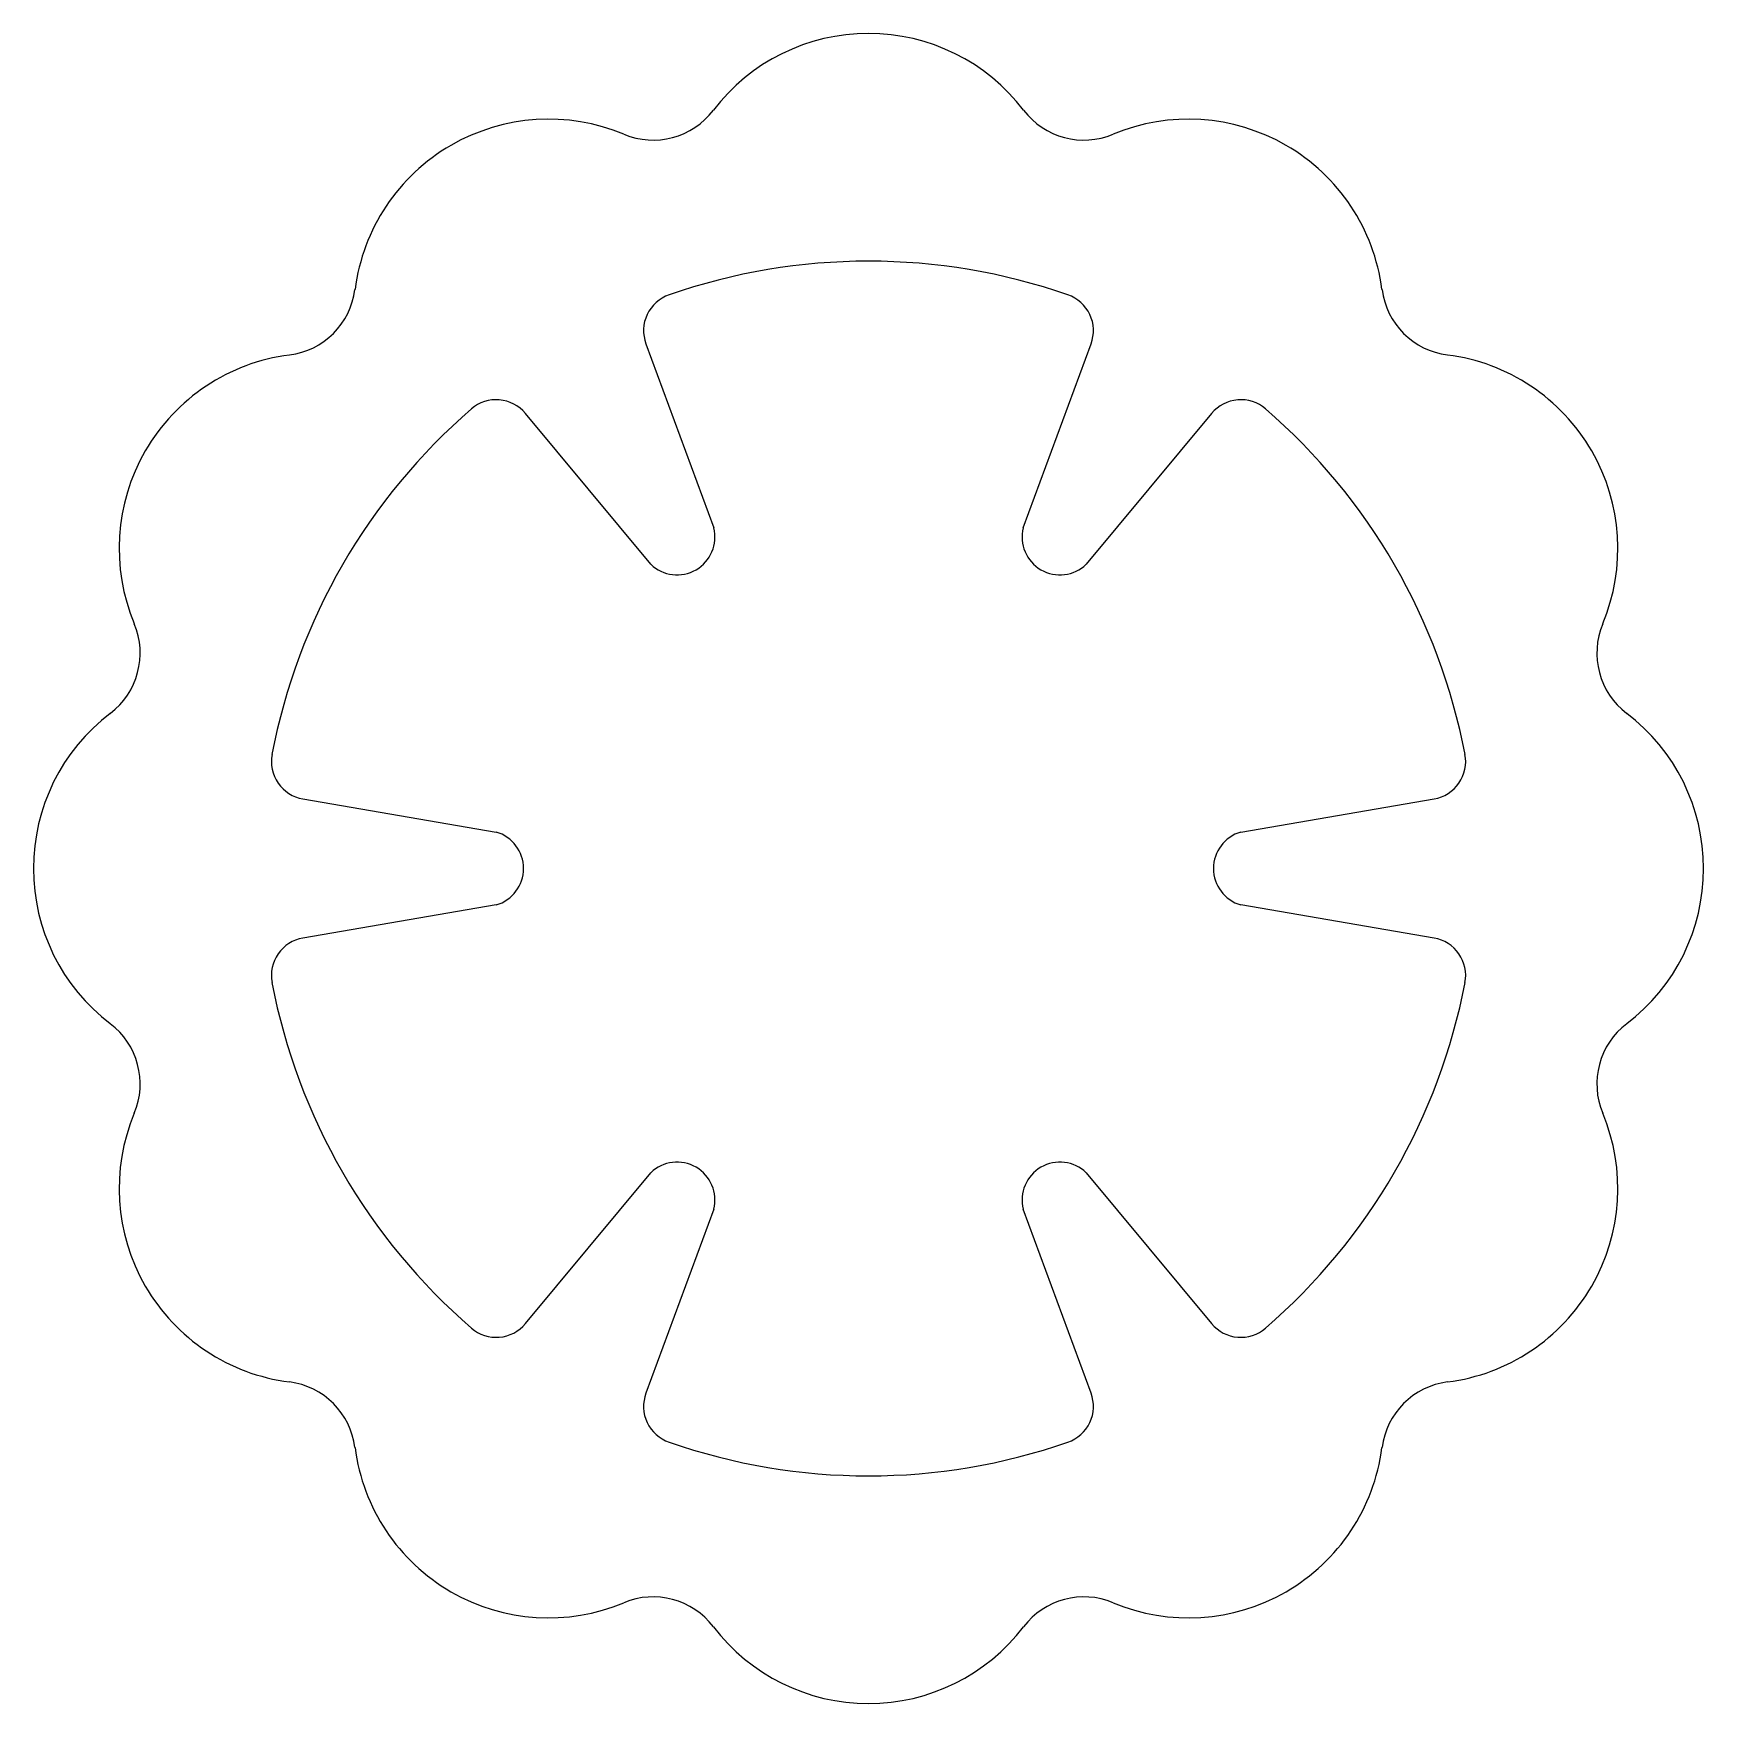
# Model space of a CAD drawing. Extents: x 718 to 740, y 292.1 to 314.1.
import ezdxf

# ---------------------------------------------------------------- set-up
doc = ezdxf.new("R2010")
doc.units = 0
doc.layers.get('0').update_dxf_attribs({"linetype": 'CONTINUOUS'})
doc.layers.add('ANA', color=220, linetype='CONTINUOUS')

msp = doc.modelspace()

# ---------------------------------------------------------------- linework, layer by layer
for centre, radius, start, end in [((729.041, 311.514), 2.569, 37.3152, 142.6848), ((726.202, 313.678), 1, 247.3152, 322.6848), ((731.88, 313.678), 1, 217.3152, 292.6848), ((724.826, 310.384), 2.569, 67.3152, 172.6848), ((733.256, 310.384), 2.569, 7.3152, 112.6848), ((721.285, 310.839), 1, 277.3152, 352.6848), ((736.797, 310.839), 1, 187.3152, 262.6848), ((721.74, 307.299), 2.569, 97.3152, 202.6848), ((736.342, 307.299), 2.569, 337.3152, 82.6848), ((718.447, 305.922), 1, 307.3152, 22.6848), ((739.635, 305.922), 1, 157.3152, 232.6848), ((720.61, 303.083), 2.569, 127.3152, 232.6848), ((737.472, 303.083), 2.569, 307.3152, 52.6848), ((718.447, 300.244), 1, 337.3152, 52.6848), ((739.635, 300.244), 1, 127.3152, 202.6848), ((721.74, 298.868), 2.569, 157.3152, 262.6848), ((736.342, 298.868), 2.569, 277.3152, 22.6848), ((721.285, 295.328), 1, 7.3152, 82.6848), ((736.797, 295.328), 1, 97.3152, 172.6848), ((724.826, 295.782), 2.569, 187.3152, 292.6848), ((733.256, 295.782), 2.569, 247.3152, 352.6848), ((726.202, 292.489), 1, 37.3152, 112.6848), ((731.88, 292.489), 1, 67.3152, 142.6848), ((729.041, 294.653), 2.569, 217.3152, 322.6848)]:
    msp.add_arc(centre, radius, start, end)
at = {"layer": 'ANA', "color": 0}
for p, q in [((726.109, 309.994), (727.005, 307.57)), ((731.077, 307.57), (731.973, 309.994)), ((726.173, 307.09), (724.522, 309.078)), ((733.56, 309.078), (731.909, 307.09)), ((721.59, 304), (724.137, 303.563)), ((733.945, 303.563), (736.492, 304)), ((724.137, 302.603), (721.59, 302.167)), ((736.492, 302.167), (733.945, 302.603)), ((724.522, 297.089), (726.173, 299.076)), ((731.909, 299.076), (733.56, 297.089)), ((727.005, 298.596), (726.109, 296.172)), ((731.973, 296.172), (731.077, 298.596))]:
    msp.add_line(p, q, dxfattribs=at)
for centre, radius, start, end in [((729.041, 303.083), 8, 70.8317, 109.1683), ((726.578, 310.167), 0.5, 109.1683, 200.2734), ((731.504, 310.167), 0.5, 339.7266, 70.8317), ((729.041, 303.083), 8, 130.8317, 169.1683), ((724.137, 308.758), 0.5, 39.7266, 130.8317), ((733.945, 308.758), 0.5, 49.1683, 140.2734), ((729.041, 303.083), 8, 10.8317, 49.1683), ((726.519, 307.451), 0.5, 226.2213, 13.7787), ((731.563, 307.451), 0.5, 166.2213, 313.7787), ((721.675, 304.493), 0.5, 169.1683, 260.2734), ((736.407, 304.493), 0.5, 279.7266, 10.8317), ((723.997, 303.083), 0.5, 286.2213, 73.7787), ((734.085, 303.083), 0.5, 106.2213, 253.7787), ((721.675, 301.674), 0.5, 99.7266, 190.8317), ((736.407, 301.674), 0.5, 349.1683, 80.2734), ((729.041, 303.083), 8, 190.8317, 229.1683), ((729.041, 303.083), 8, 310.8317, 349.1683), ((726.519, 298.715), 0.5, 346.2213, 133.7787), ((731.563, 298.715), 0.5, 46.2213, 193.7787), ((724.137, 297.408), 0.5, 229.1683, 320.2734), ((733.945, 297.408), 0.5, 219.7266, 310.8317), ((726.578, 295.999), 0.5, 159.7266, 250.8317), ((731.504, 295.999), 0.5, 289.1683, 20.2734), ((729.041, 303.083), 8, 250.8317, 289.1683)]:
    msp.add_arc(centre, radius, start, end, dxfattribs=at)

doc.saveas('drawing.dxf')
